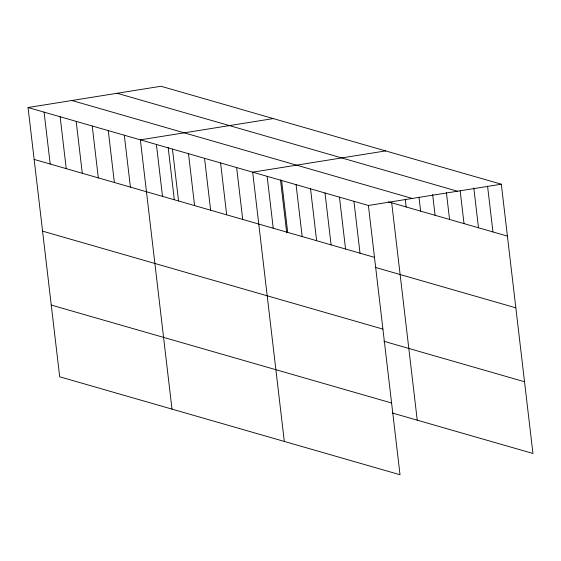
<?xml version="1.0" encoding="UTF-8"?>
<svg xmlns="http://www.w3.org/2000/svg" width="561" height="561" viewBox="0 0 561 561"><rect width="100%" height="100%" fill="white"/><g stroke="black" fill="none" stroke-linecap="round" stroke-linejoin="round"><path stroke-width="0.84" d="M28.05 107.523L368.395 205.473L400.021 474.746L59.683 376.789L28.05 107.523L160.979 86.254L501.317 184.211L532.95 453.477L392.363 413.022M273.291 118.581L140.362 139.843L171.996 409.116M385.603 150.909L252.674 172.171L284.308 441.437M368.395 205.473L501.317 184.211M117.109 93.273L457.453 191.224M71.913 100.503L412.258 198.454M388.485 201.876L507.417 236.104M34.144 159.415L374.489 257.366M375.253 267.373L515.84 307.835M42.573 231.146L382.918 329.097M383.934 341.284L524.521 381.746M51.254 305.058L391.599 403.008M487.565 186.105L492.951 231.938M473.814 187.991L478.484 227.78M460.16 190.747L464.017 223.615M446.409 192.64L449.557 219.449M432.65 194.534L435.091 215.291M419.004 197.29L420.624 211.125M405.245 199.176L406.164 206.96M391.697 202.802L417.237 420.175M353.928 201.308L360.022 253.2M339.461 197.149L345.562 249.042M325.001 192.984L331.095 244.876M310.535 188.819L316.628 240.711M296.068 184.66L302.169 236.553M281.608 180.495L287.702 232.387M280.486 179.871L286.706 232.815M267.141 176.329L273.235 228.222M236.63 167.55L242.724 219.442M220.585 162.935L226.679 214.828M204.541 158.314L210.634 210.207M188.496 153.7L194.59 205.592M172.451 149.079L178.545 200.971M168.174 147.543L174.296 199.639M156.407 144.465L162.501 196.357M124.318 135.229L130.411 187.122M108.273 130.608L114.367 182.5M92.228 125.994L98.322 177.886M76.184 121.372L82.278 173.265M60.139 116.758L66.233 168.651M44.095 112.137L50.188 164.029"/></g></svg>
